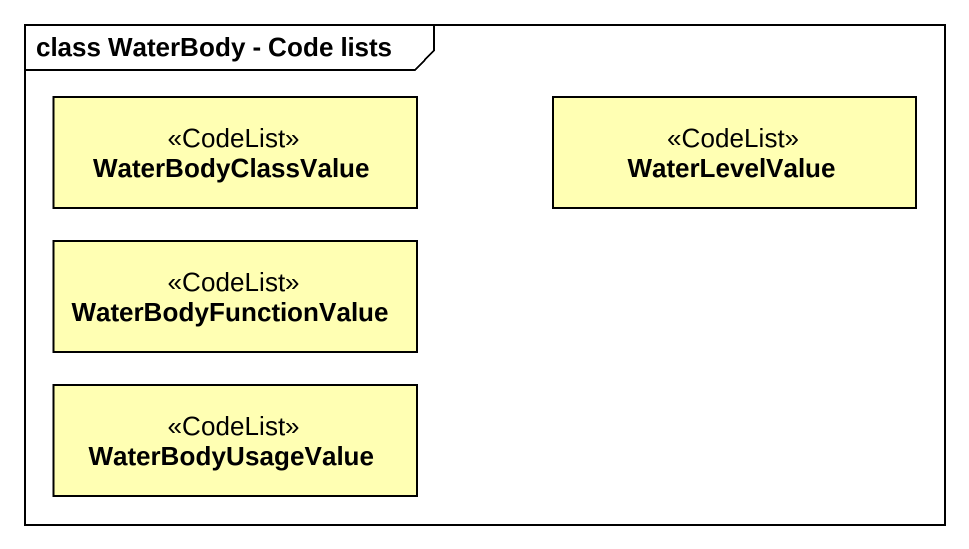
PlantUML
@startuml
mainframe class WaterBody - Code lists
hide circle
hide empty members
class WaterBodyClassValue <<CodeList>> #FFFFB3
class WaterLevelValue <<CodeList>> #FFFFB3
class WaterBodyFunctionValue <<CodeList>> #FFFFB3
class WaterBodyUsageValue <<CodeList>> #FFFFB3
@enduml
